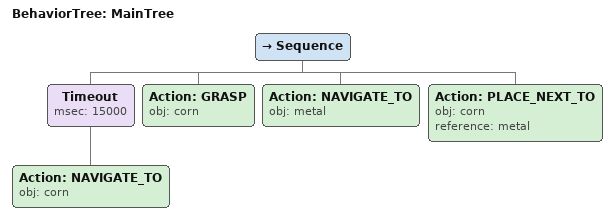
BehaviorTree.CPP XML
<root main_tree_to_execute="MainTree">
  <BehaviorTree ID="MainTree">
    <Sequence>
      <!-- Timeout: NAVIGATE_TO corn within 15s -->
      <Timeout msec="15000">
        <!-- Navigate to corn -->
        <Action ID="NAVIGATE_TO" obj="corn" />
      </Timeout>
      <!-- Grasp corn -->
      <Action ID="GRASP" obj="corn" />
      <!-- Navigate to metal -->
      <Action ID="NAVIGATE_TO" obj="metal" />
      <!-- Place next to metal -->
      <Action ID="PLACE_NEXT_TO" obj="corn" reference="metal" />
    </Sequence>
  </BehaviorTree>
</root>
